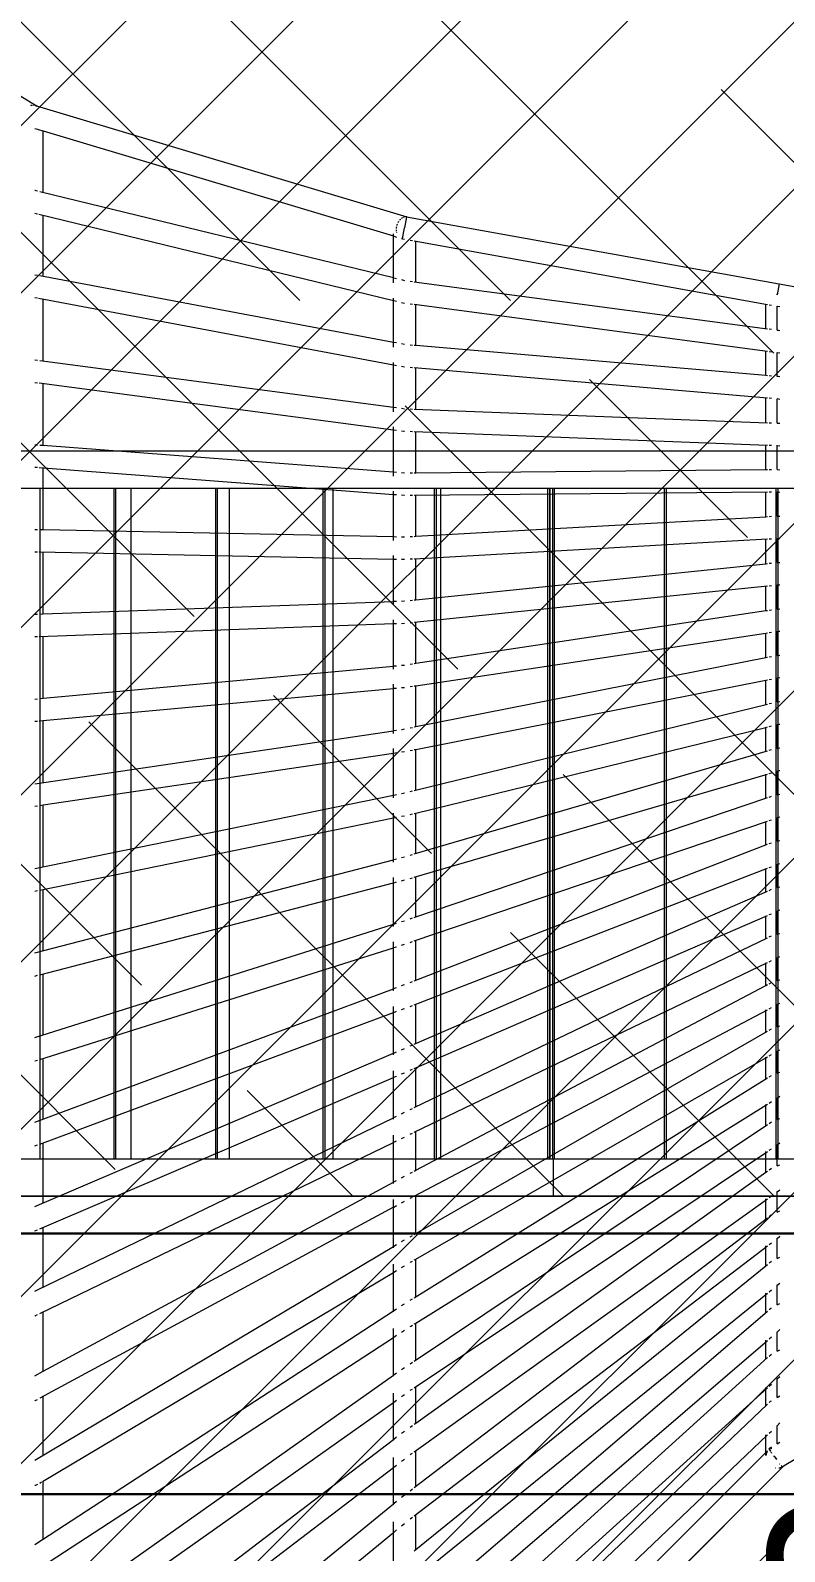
# Model space of a CAD drawing. Header units: millimetres. Extents: x 886808 to 1650903, y -1008069 to 230892.
# Drawn here: x 1020020 to 1021032, y -355437 to -353395 of the extents above; entities that cross this region are included whole.
import ezdxf

# ---------------------------------------------------------------- set-up
doc = ezdxf.new("R2010")
doc.units = ezdxf.units.MM
doc.linetypes.add('ACAD_ISO07W100', pattern=[3, 0, -3])
doc.linetypes.add('CENTER', pattern=[2, 1.25, -0.25, 0.25, -0.25])
doc.layers.get('0').update_dxf_attribs({"lineweight": 0})
for name, color, linetype, lineweight in [('0.NETMANHNHAT-0.05', 251, 'Continuous', 0), ('03- Net Cua- 153', 153, 'Continuous', 9), ('8l NET TO', 8, 'Continuous', 9), ('A-Wall', 113, 'Continuous', 30), ('A_Dim', 8, 'Continuous', 5), ('M-HVAC-CDFF', 50, 'Continuous', 5)]:
    doc.layers.add(name, color=color, linetype=linetype, lineweight=lineweight)
doc.styles.add('TIÊU ĐỀ', font='arial.ttf', dxfattribs={"height": 230})
doc.dimstyles.new('1-100', dxfattribs={"dimtxt": 230, "dimasz": 150, "dimexe": 150, "dimexo": 300, "dimgap": 90, "dimtad": 1, "dimdec": 0, "dimrnd": 5, "dimzin": 0, "dimtxsty": 'TIÊU ĐỀ', "dimblk": 'ARCHTICK', "dimcen": 100, "dimdle": 120, "dimclrd": 256, "dimclre": 256, "dimclrt": 2, "dimadec": 0, "dimazin": 0, "dimtfac": 1, "dimtdec": 0, "dimtix": 1, "dimtmove": 1, "dimatfit": 3, "dimldrblk": 'OPEN30', "dimfxl": 900, "dimtolj": 1, "dimtzin": 0, "dimlwd": 13, "dimlwe": 13, "dimarcsym": 1})

# ---------------------------------------------------------------- blocks, each defined once
blk = doc.blocks.new('Air Terminals 4 - Air Terminals 4-6275953-MẶT ĐỨNG TRỤC A-H')
at = {"layer": 'M-HVAC-CDFF'}
for p, q in [((0, 4200), (1200, 4200)), ((1200, 4200), (26700, 4200)), ((1200, 4150), (0, 4150)), ((26700, 4150), (1200, 4150))]:
    blk.add_line(p, q, dxfattribs=at)
blk = doc.blocks.new('_ArchTick')
at = {"color": 0, "linetype": 'ByBlock', "const_width": 0.15}
blk.add_lwpolyline([(-0.5, -0.5), (0.5, 0.5)], dxfattribs=at)
blk = doc.blocks.new('*D661')
at = {"layer": 'A_Dim', "lineweight": 13, "transparency": 16777216}
for p, q in [((1019721.8, -353211.2), (1019721.8, -353087.5)), ((1025171.8, -353211.2), (1025171.8, -353087.5)), ((1019601.8, -353237.5), (1025291.8, -353237.5))]:
    blk.add_line(p, q, dxfattribs=at)
at = {"layer": 'Defpoints', "color": 0, "transparency": 16777216}
for p in [(1025171.8, -353237.5), (1019721.8, -353511.2), (1025171.8, -353511.2)]:
    blk.add_point(p, dxfattribs=at)
at = {"layer": 'A_Dim', "lineweight": 13, "transparency": 16777216, "xscale": 150, "yscale": 150, "zscale": 150, "rotation": 180}
blk.add_blockref('_ArchTick', (1019721.8, -353237.5), dxfattribs=at)
at = {"layer": 'A_Dim', "lineweight": 13, "transparency": 16777216, "xscale": 150, "yscale": 150, "zscale": 150}
blk.add_blockref('_ArchTick', (1025171.8, -353237.5), dxfattribs=at)
at = {"layer": 'A_Dim', "color": 2, "transparency": 16777216, "insert": (1022446.8, -353030), "char_height": 230, "attachment_point": 5, "style": 'TIÊU ĐỀ'}
blk.add_mtext('\\A1;5450', dxfattribs=at)
blk = doc.blocks.new('_Open30')
at = {"color": 0, "linetype": 'ByBlock', "lineweight": -2}
for p, q in [((-1, 0.268), (0, 0)), ((0, 0), (-1, -0.268)), ((0, 0), (-1, 0))]:
    blk.add_line(p, q, dxfattribs=at)
blk = doc.blocks.new('*D674')
at = {"layer": 'A_Dim', "lineweight": 13, "transparency": 16777216}
for p, q in [((1021541.7, -356730.1), (1021541.7, -355490.1)), ((1021541, -355610.1), (1021391.7, -355610.1)), ((1021657.3, -356610.1), (1021691.7, -356610.1))]:
    blk.add_line(p, q, dxfattribs=at)
at = {"layer": 'Defpoints', "color": 0, "transparency": 16777216}
for p in [(1021541.7, -355610.1), (1021841, -355610.1), (1021357.3, -356610.1)]:
    blk.add_point(p, dxfattribs=at)
at = {"layer": 'A_Dim', "lineweight": 13, "transparency": 16777216, "xscale": 150, "yscale": 150, "zscale": 150}
for p, rotation in [((1021541.7, -355610.1), 90), ((1021541.7, -356610.1), 270)]:
    blk.add_blockref('_ArchTick', p, dxfattribs=dict(at, rotation=rotation))
at = {"layer": 'A_Dim', "color": 2, "transparency": 16777216, "insert": (1021126.8, -355710.1), "char_height": 230, "attachment_point": 5, "rotation": 90, "style": 'TIÊU ĐỀ'}
blk.add_mtext('\\A1;1000', dxfattribs=at)
blk = doc.blocks.new('A$C62D649C3')
at = {"transparency": 33554636}
for p, q in [((4533.4, 6331.2), (4807.3, 6163.1)), ((4798.6, 6163.9), (4798.5, 6163.8)), ((4798.7, 6163.9), (4798.6, 6163.9)), ((4798.8, 6163.9), (4798.7, 6163.9)), ((4799, 6163.9), (4798.8, 6163.9)), ((4799, 6163.8), (4798.9, 6163.8)), ((4799.3, 6164), (4799, 6163.8)), ((4799.2, 6164.2), (4799.1, 6164.1)), ((4800, 6164.3), (4799.2, 6164.2)), ((4799.4, 6164), (4799.3, 6164)), ((4800.5, 6164.2), (4799.9, 6164.1)), ((4799.9, 6164.1), (4799.9, 6164.1)), ((4800.6, 6164.3), (4800.5, 6164.2)), ((4802.2, 6164.4), (4802, 6164.3)), ((4802.4, 6164.3), (4802.2, 6164.4)), ((4802.6, 6164.6), (4802.4, 6164.6)), ((4802.9, 6164.6), (4802.6, 6164.6)), ((4803.5, 6164.3), (4803.4, 6164.3)), ((4804.2, 6164.1), (4805.5, 6163.9)), ((4805.2, 6164.1), (4804.3, 6164.4)), ((4805.2, 6164.1), (4805.3, 6164.1)), ((4805.3, 6164.1), (4805.4, 6164)), ((4805.5, 6164), (4805.4, 6164)), ((4806, 6163.7), (4805.5, 6164)), ((4805.5, 6164), (4806.2, 6163.8)), ((4806.5, 6163.4), (4805.5, 6163.9)), ((4805.8, 6163.6), (4805.5, 6163.9)), ((4806, 6163.5), (4805.7, 6163.8)), ((4806.4, 6163.7), (5303.2, 6014.7)), ((4803.9, 6133.2), (4807.6, 6132.1)), ((4807.6, 6132.1), (4808.3, 6131.9)), ((4808.4, 6131.9), (4808.3, 6131.9)), ((4808.4, 6131.9), (4815.1, 6129.9)), ((4815.1, 6047.7), (4815.1, 6130.2)), ((4815.1, 6129.9), (5285.1, 5988.9)), ((4803.9, 6050.6), (4805.3, 6050.1)), ((4803.9, 6050.4), (4807.6, 6049.5)), ((4810.7, 6048.8), (5285.1, 5933)), ((4803.9, 6019.7), (4807.6, 6018.8)), ((4809.5, 6018.3), (5285.1, 5902.3)), ((4815.1, 5934.4), (4815.1, 6017)), ((5290, 6003.8), (5289.8, 6003.1)), ((5290.5, 6004.9), (5290, 6003.8)), ((5291.6, 6007.3), (5291.3, 6006.7)), ((5292.3, 6008.3), (5291.6, 6007.3)), ((5293.8, 6010.4), (5293.4, 6009.8)), ((5294.6, 6011.1), (5293.8, 6010.4)), ((5296.4, 6012.7), (5295.9, 6012.3)), ((5297.3, 6013.2), (5296.4, 6012.7)), ((5299.2, 6014.2), (5298.7, 6013.9)), ((5300.1, 6014.4), (5299.2, 6014.2)), ((5302.7, 6014.6), (5300.1, 6000)), ((5302.1, 6014.7), (5301.3, 6014.6)), ((5302.6, 6014.6), (5301.6, 6014.5)), ((5302.1, 6014.7), (5301.9, 6014.8)), ((5302.5, 6014.6), (5302.1, 6014.7)), ((5302.7, 6014.7), (5302.6, 6014.6)), ((5302.7, 6014.6), (5302.6, 6014.6)), ((5302.7, 6014.8), (5302.7, 6014.7)), ((5302.7, 6014.8), (5802.7, 5924.8)), ((5302.7, 6014.7), (5302.7, 6014.6)), ((5303, 6014.5), (5302.7, 6014.6)), ((5285.1, 5925.9), (5285.1, 5991.7)), ((5285.6, 5988.7), (5289.5, 5987.5)), ((5289, 5997.4), (5289, 5996.2)), ((5289, 5996.2), (5289.1, 5995.5)), ((5289.4, 6001.2), (5289.1, 6000)), ((5289.1, 6000), (5289.1, 5999.3)), ((5289.1, 6000), (5290, 6000)), ((5289.4, 5993.8), (5289.5, 5993.2)), ((5296.2, 5985.5), (5296.5, 5985.5)), ((5296.7, 5985.4), (5296.2, 5985.5)), ((5297.4, 5985.2), (5296.7, 5985.4)), ((5297.4, 5985.2), (5300.1, 6000)), ((5297.4, 5985.2), (5300.1, 5984.8)), ((5307.6, 5983.4), (5310.7, 5982.8)), ((5313.1, 5982.4), (5787.1, 5897.1)), ((5315.1, 5927.1), (5315.1, 5982.1)), ((4807.6, 5935.9), (4803.9, 5936.5)), ((5285.1, 5846.1), (4810.7, 5935.3)), ((5285.6, 5932.9), (5289.5, 5931.9)), ((5296.2, 5930.3), (5300.1, 5929.3)), ((5307.6, 5928.1), (5310.7, 5927.7)), ((5313.1, 5927.4), (5787.1, 5864.4)), ((5802.7, 5924.8), (5800.1, 5910)), ((5802.7, 5924.8), (6302.6, 5834.8)), ((4807.6, 5905.3), (4803.9, 5906)), ((5285.1, 5815.6), (4808.8, 5905.1)), ((4815.1, 5821.1), (4815.1, 5903.9)), ((5285.1, 5839.5), (5285.1, 5905.4)), ((5285.6, 5902.2), (5289.5, 5901.2)), ((5799.5, 5911), (5800.1, 5911)), ((5800.1, 5911), (5800.9, 5911)), ((5296.2, 5899.6), (5297.9, 5899.2)), ((5297.9, 5899.2), (5300.1, 5898.9)), ((5307.6, 5897.9), (5310.7, 5897.5)), ((5313.1, 5897.2), (5787.1, 5834.2)), ((5315.1, 5896.9), (5315.1, 5897)), ((5315.1, 5841.7), (5315.1, 5896.9)), ((5785.1, 5864.7), (5785.1, 5897.6)), ((5789.5, 5896.7), (5792.6, 5896.1)), ((5800.1, 5862.7), (5800.1, 5894.9)), ((5800.1, 5894.8), (5803.9, 5894.1)), ((5789.5, 5864.1), (5792.6, 5863.7)), ((5800.1, 5862.7), (5802.1, 5862.4)), ((5802.1, 5862.4), (5803.9, 5862.2)), ((5289.5, 5845.3), (5285.6, 5846)), ((5300.1, 5843.3), (5296.2, 5844)), ((5310.7, 5842.1), (5307.6, 5842.4)), ((5315.1, 5841.7), (5313.1, 5841.9)), ((5785.1, 5801.5), (5315.1, 5841.7)), ((4803.9, 5822.6), (4807.6, 5822.1)), ((4810.7, 5821.7), (5285.1, 5759.1)), ((5785.1, 5801.5), (5785.1, 5834.6)), ((5789.5, 5833.9), (5792.6, 5833.5)), ((5800.1, 5800.2), (5800.1, 5832.6)), ((5800.1, 5832.5), (5803.9, 5831.9)), ((5285.1, 5753), (5285.1, 5819.1)), ((5289.5, 5814.7), (5285.6, 5815.5)), ((5298, 5813.1), (5296.2, 5813.5)), ((5300.1, 5813), (5298, 5813.1)), ((5310.7, 5812), (5307.6, 5812.3)), ((5787.1, 5771.3), (5313.1, 5811.8)), ((5315.1, 5756.4), (5315.1, 5811.7)), ((5787.1, 5801.4), (5785.1, 5801.5)), ((5792.6, 5800.9), (5789.5, 5801.2)), ((5801.6, 5800.1), (5800.1, 5800.2)), ((5803.9, 5799.8), (5801.6, 5800.1)), ((4803.9, 5792.4), (4807.6, 5791.9)), ((4809.7, 5791.6), (5285.1, 5728.9)), ((4815.1, 5707.9), (4815.1, 5790.9)), ((5285.6, 5759), (5289.5, 5758.5)), ((5785.1, 5738.4), (5785.1, 5771.5)), ((5792.6, 5770.8), (5789.5, 5771.1)), ((5800.1, 5737.8), (5800.1, 5770.2)), ((5803.9, 5769.6), (5800.1, 5770.1)), ((5296.2, 5757.6), (5300.1, 5757.1)), ((5307.6, 5756.7), (5310.7, 5756.6)), ((5313.1, 5756.5), (5787.1, 5738.3)), ((5789.5, 5738.2), (5792.6, 5738.1)), ((5285.1, 5666.6), (5285.1, 5732.7)), ((5285.6, 5728.8), (5289.5, 5728.3)), ((5296.2, 5727.4), (5299, 5727)), ((5299, 5727), (5300.1, 5727)), ((5307.6, 5726.7), (5310.7, 5726.6)), ((5313.1, 5726.5), (5787.1, 5708.3)), ((5315.1, 5671.1), (5315.1, 5726.4)), ((5800.1, 5737.8), (5801, 5737.8)), ((5801, 5737.8), (5803.9, 5737.5)), ((4803.9, 5708.7), (4807.6, 5708.5)), ((4810.7, 5708.2), (4815.1, 5707.9)), ((4815.1, 5707.9), (5285.1, 5672.2)), ((5785.1, 5675.3), (5785.1, 5708.5)), ((5789.5, 5708.2), (5792.6, 5708.1)), ((5800.1, 5675.4), (5800.1, 5707.9)), ((5800.1, 5707.7), (5803.9, 5707.4)), ((4803.9, 5678.7), (4807.6, 5678.4)), ((4809.7, 5678.2), (5285.1, 5642.1)), ((4815.1, 5594.7), (4815.1, 5677.8)), ((5285.6, 5672.1), (5289.5, 5671.8)), ((5296.2, 5671.3), (5300.1, 5671)), ((5307.6, 5671.1), (5310.7, 5671.1)), ((5313.1, 5671.1), (5315.1, 5671.1)), ((5315.1, 5671.1), (5785.1, 5675.3)), ((5785.1, 5675.3), (5787.1, 5675.3)), ((5789.5, 5675.3), (5792.6, 5675.3)), ((5800.1, 5675.4), (5800.4, 5675.4)), ((5800.4, 5675.4), (5803.9, 5675.2)), ((5285.1, 5580.2), (5285.1, 5646.3)), ((5285.6, 5642.1), (5289.5, 5641.8)), ((5296.2, 5641.3), (5299.5, 5641)), ((5299.5, 5641), (5300.1, 5641)), ((5307.6, 5641.1), (5310.7, 5641.1)), ((5313.1, 5641.1), (5787.1, 5645.3)), ((5315.1, 5585.8), (5315.1, 5641.1)), ((5785.1, 5612.1), (5785.1, 5645.4)), ((5789.5, 5645.3), (5792.6, 5645.3)), ((5800.1, 5613), (5800.1, 5645.5)), ((5800.1, 5645.4), (5803.9, 5645.2)), ((5315.1, 5585.8), (5785.1, 5612.1)), ((5785.1, 5612.1), (5787.1, 5612.3)), ((5789.5, 5612.4), (5792.6, 5612.6)), ((5800.1, 5613), (5803.9, 5612.9)), ((4803.9, 5594.9), (4807.6, 5594.8)), ((4810.7, 5594.8), (4815.1, 5594.7)), ((4815.1, 5594.7), (5285.1, 5585.3)), ((5285.6, 5585.3), (5289.5, 5585.2)), ((5296.2, 5585.1), (5300.1, 5585)), ((5307.6, 5585.4), (5310.7, 5585.6)), ((5313.1, 5585.7), (5315.1, 5585.8)), ((5313.1, 5555.7), (5787.1, 5582.3)), ((5785.1, 5549), (5785.1, 5582.3)), ((5789.5, 5582.4), (5792.6, 5582.6)), ((5800.1, 5583), (5800.3, 5583)), ((5800.1, 5550.5), (5800.1, 5583)), ((5800.3, 5583), (5803.9, 5582.9)), ((4803.9, 5564.9), (4807.6, 5564.9)), ((4809.8, 5564.8), (5285.1, 5555.3)), ((4815.1, 5481.5), (4815.1, 5564.7)), ((5285.1, 5493.8), (5285.1, 5559.9)), ((5285.6, 5555.3), (5289.5, 5555.2)), ((5296.2, 5555.1), (5300, 5555)), ((5300, 5555), (5300.1, 5555)), ((5307.6, 5555.4), (5310.7, 5555.6)), ((5315.1, 5500.5), (5315.1, 5555.8)), ((5315.1, 5500.5), (5785.1, 5549)), ((5785.1, 5549), (5787.1, 5549.3)), ((5789.5, 5549.5), (5792.6, 5549.8)), ((5800.1, 5550.5), (5803.9, 5550.6)), ((5313.1, 5470.3), (5787.1, 5519.2)), ((5785.1, 5486), (5785.1, 5519.1)), ((5789.5, 5519.5), (5792.6, 5519.8)), ((5800.1, 5520.6), (5800.8, 5520.7)), ((5800.1, 5488.1), (5800.1, 5520.6)), ((5800.8, 5520.7), (5803.9, 5520.7)), ((4815.1, 5481.5), (5285.1, 5498.4)), ((5285.6, 5498.5), (5289.5, 5498.6)), ((5296.2, 5498.8), (5299.6, 5499)), ((5299.6, 5499), (5300.1, 5499)), ((5307.6, 5499.8), (5310.7, 5500.1)), ((5313.1, 5500.4), (5315.1, 5500.5)), ((4803.9, 5481.1), (4807.6, 5481.2)), ((4810.7, 5481.4), (4815.1, 5481.5)), ((5285.1, 5407.5), (5285.1, 5473.5)), ((5315.1, 5415.3), (5785.1, 5486)), ((5785.1, 5486), (5787.1, 5486.3)), ((5789.5, 5486.6), (5792.6, 5487.1)), ((5800.1, 5488.1), (5803.9, 5488.2)), ((4809.8, 5451.4), (5285.1, 5468.5)), ((5285.6, 5468.5), (5289.5, 5468.6)), ((5296.2, 5468.9), (5300.1, 5469)), ((5307.6, 5469.8), (5310.7, 5470.1)), ((5315.1, 5415.3), (5315.1, 5470.5)), ((5315.1, 5385.2), (5785.1, 5455.9)), ((5785.1, 5455.9), (5787.1, 5456.2)), ((5785.1, 5423.1), (5785.1, 5455.9)), ((5789.5, 5456.6), (5792.6, 5457)), ((5800.1, 5458.2), (5801.4, 5458.4)), ((5800.1, 5425.8), (5800.1, 5458.2)), ((5801.4, 5458.4), (5803.9, 5458.5)), ((4803.9, 5451.2), (4807.6, 5451.3)), ((4815.1, 5368.4), (4815.1, 5451.6)), ((4815.1, 5368.4), (5285.1, 5411.6)), ((5285.6, 5411.7), (5289.5, 5412)), ((5296.2, 5412.6), (5299.1, 5412.9)), ((5299.1, 5412.9), (5300.1, 5413)), ((5307.6, 5414.2), (5310.7, 5414.6)), ((5313.1, 5329.8), (5787.1, 5423.4)), ((5313.1, 5415), (5315.1, 5415.3)), ((5789.5, 5423.9), (5792.6, 5424.5)), ((5800.1, 5425.8), (5803.9, 5426)), ((5315.1, 5299.8), (5785.1, 5392.6)), ((5785.1, 5392.6), (5787.1, 5393)), ((5785.1, 5360.1), (5785.1, 5392.7)), ((5789.5, 5393.5), (5792.6, 5394.1)), ((5800.1, 5395.6), (5802.1, 5396)), ((5800.1, 5363.4), (5800.1, 5395.7)), ((5802.1, 5396), (5803.9, 5396.1)), ((4809.8, 5337.9), (5285.1, 5381.6)), ((5285.1, 5381.6), (5285.1, 5387.1)), ((5285.1, 5321.1), (5285.1, 5381.6)), ((5285.6, 5381.7), (5289.5, 5382)), ((5296.2, 5382.7), (5300.1, 5383)), ((5307.6, 5384.1), (5310.7, 5384.6)), ((5313.1, 5384.9), (5315.1, 5385.2)), ((5315.1, 5330.2), (5315.1, 5385.2)), ((4803.9, 5367.3), (4807.6, 5367.7)), ((4810.7, 5368), (4815.1, 5368.4)), ((5313.1, 5244.6), (5787.1, 5360.6)), ((5789.5, 5361.2), (5792.6, 5362)), ((5800.1, 5363.4), (5803.9, 5363.8)), ((4803.9, 5337.4), (4807.6, 5337.7)), ((4815.1, 5255.3), (4815.1, 5338.4)), ((5785.1, 5329.3), (5787.1, 5329.8)), ((5789.5, 5330.4), (5792.6, 5331.2)), ((5800.1, 5333), (5802.7, 5333.6)), ((5800.1, 5301.1), (5800.1, 5333.1)), ((5802.7, 5333.6), (5803.9, 5333.8)), ((4803.9, 5253.6), (5285.1, 5324.8)), ((5285.6, 5324.9), (5289.5, 5325.5)), ((5296.2, 5326.5), (5296.8, 5326.6)), ((5296.8, 5326.6), (5300.1, 5327.2)), ((5307.6, 5328.7), (5310.7, 5329.3)), ((5315.1, 5214.3), (5785.1, 5329.3)), ((5785.1, 5297.2), (5785.1, 5329.6)), ((4815.1, 5225.2), (5285.1, 5294.7)), ((5285.1, 5234.8), (5285.1, 5300.7)), ((5285.6, 5294.8), (5289.5, 5295.4)), ((5296.2, 5296.4), (5300.1, 5296.9)), ((5307.6, 5298.3), (5310.7, 5298.9)), ((5313.1, 5299.4), (5315.1, 5299.8)), ((5313.1, 5159.4), (5787.1, 5297.8)), ((5315.1, 5245.1), (5315.1, 5299.8)), ((5789.5, 5298.5), (5792.6, 5299.4)), ((5800.1, 5301.1), (5803.9, 5301.6)), ((5800.1, 5270.4), (5803.2, 5271.3)), ((5800.1, 5238.8), (5800.1, 5270.6)), ((5803.2, 5271.3), (5803.9, 5271.4)), ((5313.1, 5128.2), (5787.1, 5266.6)), ((5785.1, 5234.3), (5785.1, 5266.3)), ((5789.5, 5267.3), (5792.6, 5268.2)), ((4803.9, 5140), (5285.1, 5238.2)), ((5285.6, 5238.3), (5289.5, 5239.1)), ((5296.2, 5240.5), (5296.3, 5240.5)), ((5296.3, 5240.5), (5300.1, 5241.4)), ((5307.6, 5243.2), (5310.7, 5244)), ((5315.1, 5074.9), (5785.1, 5234.3)), ((5785.1, 5234.3), (5787.1, 5235)), ((5789.5, 5235.8), (5792.6, 5236.9)), ((5800.1, 5238.8), (5803.9, 5239.4)), ((4803.9, 5223.5), (4807.6, 5224.1)), ((4810.7, 5224.5), (4815.1, 5225.2)), ((4810.7, 5110.9), (5285.1, 5207.7)), ((4815.1, 5142.3), (4815.1, 5225.2)), ((5285.1, 5207.7), (5285.1, 5214.2)), ((5285.1, 5148.4), (5285.1, 5207.7)), ((5285.6, 5207.8), (5289.5, 5208.6)), ((5296.2, 5210), (5300.1, 5210.7)), ((5307.6, 5212.4), (5310.7, 5213.2)), ((5313.1, 5213.8), (5315.1, 5214.3)), ((5315.1, 5160), (5315.1, 5214.3)), ((5800.1, 5207.8), (5803.7, 5209)), ((5800.1, 5176.5), (5800.1, 5208)), ((5803.7, 5209), (5803.9, 5209)), ((5313.1, 5042.6), (5787.1, 5203.4)), ((5785.1, 5171.4), (5785.1, 5203.1)), ((5789.5, 5204.2), (5792.6, 5205.2)), ((5313.1, 4989.1), (5787.1, 5172.3)), ((5789.5, 5173.2), (5792.6, 5174.4)), ((5800.1, 5176.5), (5803.9, 5177.2)), ((4803.9, 5026.5), (5285.1, 5151.6)), ((5285.6, 5151.7), (5289.5, 5152.7)), ((5296.2, 5154.5), (5300.1, 5155.6)), ((5307.6, 5157.8), (5310.7, 5158.7)), ((5800.1, 5145.1), (5803.9, 5146.6)), ((5285.1, 5120.6), (5285.1, 5127.8)), ((5307.6, 5126.6), (5310.7, 5127.5)), ((5313.1, 4956.9), (5787.1, 5140.1)), ((5315.1, 5074.9), (5315.1, 5128.8)), ((5785.1, 5108.5), (5785.1, 5139.8)), ((5789.5, 5141), (5792.6, 5142.2)), ((5800.1, 5114.2), (5800.1, 5145.3)), ((4803.9, 5109.5), (4807.6, 5110.3)), ((4810.7, 4997.3), (5285.1, 5120.6)), ((4815.1, 5029.4), (4815.1, 5111.8)), ((5285.1, 5062.1), (5285.1, 5120.6)), ((5285.6, 5120.7), (5289.5, 5121.8)), ((5296.2, 5123.5), (5300.1, 5124.5)), ((5313.1, 4903.9), (5787.1, 5109.5)), ((5789.5, 5110.5), (5792.6, 5111.9)), ((5800.1, 5114.2), (5803.9, 5115)), ((4803.9, 4913), (5285.1, 5065)), ((5285.6, 5065.2), (5289.5, 5066.4)), ((5296.2, 5068.5), (5300.1, 5069.8)), ((5307.6, 5072.4), (5310.7, 5073.4)), ((5313.1, 4871.3), (5787.1, 5076.9)), ((5313.1, 5074.2), (5315.1, 5074.9)), ((5785.1, 5045.7), (5785.1, 5076.5)), ((5789.5, 5077.9), (5792.6, 5079.2)), ((5800.1, 5082.5), (5803.9, 5084.2)), ((5800.1, 5051.9), (5800.1, 5082.6)), ((5313.1, 4818.8), (5787.1, 5046.7)), ((5789.5, 5047.9), (5792.6, 5049.4)), ((5800.1, 5051.8), (5803.9, 5052.8)), ((4810.7, 4883.6), (5285.1, 5033.5)), ((5285.1, 5033.5), (5285.1, 5041.3)), ((5285.1, 4975.8), (5285.1, 5033.5)), ((5285.6, 5033.7), (5289.5, 5034.9)), ((5296.2, 5037), (5300.1, 5038.3)), ((5307.6, 5040.7), (5310.7, 5041.8)), ((5315.1, 4989.9), (5315.1, 5043.2)), ((5313.1, 4785.7), (5787.1, 5013.6)), ((5785.1, 4982.9), (5785.1, 5013.2)), ((5789.5, 5014.7), (5792.6, 5016.2)), ((5800.1, 5019.8), (5803.9, 5021.7)), ((5800.1, 4989.5), (5800.1, 5019.9)), ((4803.9, 4995.5), (4807.6, 4996.5)), ((4815.1, 4916.5), (4815.1, 4998.4)), ((5296.2, 4982.6), (5300.1, 4984.1)), ((5307.6, 4987), (5310.7, 4988.2)), ((5315.1, 4734.7), (5785.1, 4982.9)), ((5785.1, 4982.9), (5787.1, 4984)), ((5789.5, 4985.2), (5792.6, 4986.9)), ((5800.1, 4989.5), (5803.9, 4990.6)), ((4803.9, 4799.4), (5285.1, 4978.4)), ((5285.6, 4978.6), (5289.5, 4980.1)), ((4810.7, 4769.9), (5285.1, 4946.4)), ((5285.1, 4946.4), (5285.1, 4954.8)), ((5285.1, 4889.5), (5285.1, 4946.4)), ((5285.6, 4946.6), (5289.5, 4948.1)), ((5296.2, 4950.6), (5300.1, 4952)), ((5307.6, 4954.8), (5310.7, 4956)), ((5313.1, 4700), (5787.1, 4950.3)), ((5315.1, 4904.8), (5315.1, 4957.7)), ((5785.1, 4920.2), (5785.1, 4949.9)), ((5789.5, 4951.6), (5792.6, 4953.2)), ((5800.1, 4957.2), (5803.9, 4959.2)), ((5800.1, 4927.2), (5800.1, 4957.2)), ((5313.1, 4648.7), (5787.1, 4921.3)), ((5789.5, 4922.7), (5792.6, 4924.5)), ((5800.1, 4927.2), (5803.9, 4928.5)), ((5307.6, 4901.6), (5310.7, 4902.9)), ((4803.9, 4685.9), (5285.1, 4891.9)), ((4803.9, 4881.5), (4807.6, 4882.6)), ((4815.1, 4803.6), (4815.1, 4885)), ((5285.6, 4892.1), (5289.5, 4893.7)), ((5296.2, 4896.6), (5300.1, 4898.3)), ((5315.1, 4615.4), (5785.1, 4885.8)), ((5785.1, 4885.8), (5787.1, 4886.9)), ((5785.1, 4857.5), (5785.1, 4886.6)), ((5789.5, 4888.3), (5792.6, 4890.1)), ((5800.1, 4894.4), (5803.9, 4896.6)), ((5800.1, 4865), (5800.1, 4894.5)), ((5285.1, 4803.2), (5285.1, 4868.3)), ((5285.6, 4859.5), (5289.5, 4861.2)), ((5296.2, 4864.1), (5300.1, 4865.7)), ((5307.6, 4868.9), (5310.7, 4870.3)), ((5315.1, 4819.8), (5315.1, 4872.2)), ((5789.5, 4860.2), (5792.6, 4862.1)), ((5800.1, 4865), (5803.9, 4866.4)), ((4810.7, 4656.3), (5285.1, 4859.3)), ((5313.1, 4563.7), (5787.1, 4858.7)), ((5315.1, 4529.7), (5785.1, 4822.2)), ((5785.1, 4822.2), (5787.1, 4823.5)), ((5785.1, 4794.8), (5785.1, 4823.2)), ((5789.5, 4825), (5792.6, 4826.9)), ((5800.1, 4831.6), (5803.9, 4834)), ((5800.1, 4802.8), (5800.1, 4831.8)), ((4807.6, 4574.2), (5285.1, 4805.3)), ((5285.6, 4805.6), (5289.5, 4807.5)), ((5296.2, 4810.7), (5300.1, 4812.6)), ((5307.6, 4816.2), (5310.7, 4817.7)), ((5789.5, 4797.7), (5792.6, 4799.8)), ((5800.1, 4802.8), (5803.9, 4804.3)), ((5285.1, 4717), (5285.1, 4781.8)), ((5296.2, 4777.5), (5300.1, 4779.4)), ((5307.6, 4783), (5310.7, 4784.5)), ((5313.1, 4478.7), (5787.1, 4796.1)), ((5315.1, 4734.7), (5315.1, 4786.6)), ((4803.9, 4767.4), (4807.6, 4768.8)), ((4810.7, 4542.5), (5285.1, 4772.2)), ((4815.1, 4690.4), (4815.1, 4771.6)), ((5285.6, 4772.4), (5289.5, 4774.3)), ((5313.1, 4442.7), (5787.1, 4760.1)), ((5785.1, 4732.1), (5785.1, 4759.9)), ((5789.5, 4761.7), (5792.6, 4763.7)), ((5800.1, 4768.8), (5803.9, 4771.4)), ((5800.1, 4740.6), (5800.1, 4769.1)), ((5789.5, 4735.2), (5792.6, 4737.5)), ((5800.1, 4740.6), (5803.9, 4742.2)), ((4815.1, 4465), (5285.1, 4718.8)), ((5285.6, 4719.1), (5289.5, 4721.2)), ((5296.2, 4724.8), (5300.1, 4726.8)), ((5307.6, 4730.8), (5310.7, 4732.4)), ((5313.1, 4733.7), (5315.1, 4734.7)), ((5315.1, 4395.2), (5785.1, 4732.1)), ((5785.1, 4732.1), (5787.1, 4733.5)), ((5307.6, 4697.1), (5310.7, 4698.8)), ((5313.1, 4356.9), (5787.1, 4696.6)), ((5315.1, 4649.8), (5315.1, 4701.1)), ((5789.5, 4698.3), (5792.6, 4700.6)), ((5800.1, 4706), (5803.9, 4708.7)), ((5800.1, 4678.4), (5800.1, 4706.3)), ((5285.1, 4685), (4810.7, 4428.8)), ((5285.1, 4630.7), (5285.1, 4695.3)), ((5285.6, 4685.3), (5289.5, 4687.4)), ((5296.2, 4691), (5300.1, 4693.1)), ((5785.1, 4669.3), (5785.1, 4696.5)), ((5800.1, 4678.4), (5803.9, 4680.1)), ((4815.1, 4577.8), (4815.1, 4658.1)), ((5313.1, 4308.8), (5787.1, 4671)), ((5789.5, 4672.8), (5792.3, 4675)), ((5792.3, 4675), (5792.6, 4675.1)), ((4803.9, 4653.4), (4807.6, 4654.9)), ((5296.2, 4639), (5300.1, 4641.2)), ((5307.6, 4645.5), (5310.7, 4647.3)), ((5789.5, 4635), (5792.6, 4637.4)), ((5800.1, 4643.1), (5803.9, 4646.1)), ((5800.1, 4616.2), (5800.1, 4643.6)), ((5809.6, 4338.3), (6304.7, 4635.4)), ((4803.9, 4345.7), (5285.1, 4632.4)), ((5285.6, 4632.7), (5289.5, 4635.1)), ((5313.1, 4271), (5787.1, 4633.2)), ((5313.1, 4614.3), (5315.1, 4615.4)), ((5315.1, 4565), (5315.1, 4615.4)), ((5785.1, 4606.6), (5785.1, 4633.2)), ((5800.1, 4616.2), (5803.9, 4618.1)), ((4814.1, 4317), (5285.1, 4597.7)), ((5285.1, 4544.5), (5285.1, 4608.8)), ((5285.6, 4598), (5289.5, 4600.3)), ((5296.2, 4604.3), (5300.1, 4606.6)), ((5307.6, 4611.1), (5308.2, 4611.5)), ((5308.2, 4611.5), (5310.7, 4612.9)), ((5313.1, 4223.8), (5787.1, 4608.4)), ((5789.5, 4610.3), (5792, 4612.4)), ((5792, 4612.4), (5792.6, 4612.6)), ((4803.9, 4572.5), (4807.6, 4574.2)), ((5789.5, 4571.7), (5792.6, 4574.2)), ((5800.1, 4580.3), (5803.9, 4583.4)), ((5800.1, 4554), (5800.1, 4580.8)), ((5296.2, 4553.2), (5300.1, 4555.6)), ((5307.6, 4560.3), (5310.7, 4562.2)), ((5313.1, 4185.2), (5787.1, 4569.8)), ((5785.1, 4543.9), (5785.1, 4569.8)), ((5800.1, 4554), (5803.9, 4556)), ((4803.9, 4232.4), (5285.1, 4546.1)), ((4804.2, 4539.4), (4803.9, 4539.4)), ((4804.2, 4539.4), (4807.6, 4541)), ((4815.1, 4465), (4815.1, 4544.7)), ((5285.6, 4546.4), (5289.5, 4548.9)), ((5313.1, 4138.9), (5787.1, 4545.8)), ((5789.5, 4547.8), (5791.7, 4549.8)), ((5791.7, 4549.8), (5792.6, 4550.2)), ((5285.1, 4458.2), (5285.1, 4522.3)), ((5285.6, 4510.7), (5289.5, 4513.2)), ((5296.2, 4517.6), (5300.1, 4520.1)), ((5307.6, 4525), (5308.5, 4525.6)), ((5308.5, 4525.6), (5310.7, 4527)), ((5313.1, 4528.5), (5315.1, 4529.7)), ((5315.1, 4480.1), (5315.1, 4529.7)), ((5800.1, 4517.5), (5803.9, 4520.8)), ((5800.1, 4491.8), (5800.1, 4518)), ((4814.1, 4203.3), (5285.1, 4510.4)), ((5313.1, 4099.4), (5787.1, 4506.3)), ((5785.1, 4481.3), (5785.1, 4506.5)), ((5789.5, 4508.3), (5792.6, 4511)), ((5800.1, 4491.8), (5803.9, 4493.9)), ((5307.6, 4475.1), (5310.7, 4477.1)), ((5313.1, 4054), (5787.1, 4483.2)), ((5789.5, 4485.4), (5791.5, 4487.2)), ((5791.5, 4487.2), (5792.6, 4487.8)), ((4803.9, 4459), (4815.1, 4465)), ((4803.9, 4119.1), (5285.1, 4459.7)), ((5285.6, 4460.1), (5289.5, 4462.9)), ((5296.2, 4467.4), (5300.1, 4470)), ((5800.1, 4454.6), (5803.9, 4458.1)), ((5800.1, 4429.6), (5800.1, 4455.2)), ((4815.1, 4352.3), (4815.1, 4431.2)), ((5285.1, 4372), (5285.1, 4435.7)), ((5296.2, 4430.9), (5300.1, 4433.6)), ((5307.6, 4438.9), (5308.8, 4439.8)), ((5308.8, 4439.8), (5310.7, 4441.1)), ((5313.1, 4013.6), (5787.1, 4442.8)), ((5315.1, 4395.2), (5315.1, 4444)), ((5785.1, 4418.6), (5785.1, 4443.1)), ((5789.5, 4445), (5792.6, 4447.8)), ((5800.1, 4429.6), (5803.9, 4431.8)), ((4804.4, 4425.5), (4803.9, 4425.4)), ((4804.4, 4425.5), (4807.6, 4427.1)), ((4814.1, 4089.6), (5285.1, 4423)), ((5285.6, 4423.4), (5289.5, 4426.1)), ((5313.1, 3969), (5787.1, 4420.7)), ((5789.5, 4422.9), (5791.2, 4424.6)), ((5791.2, 4424.6), (5792.6, 4425.4)), ((5307.6, 4389.8), (5310.7, 4392.1)), ((5313.1, 4393.8), (5315.1, 4395.2)), ((5800.1, 4391.8), (5803.9, 4395.5)), ((5800.1, 4367.4), (5800.1, 4392.3)), ((4803.9, 4005.8), (5285.1, 4373.4)), ((5285.6, 4373.8), (5289.5, 4376.8)), ((5296.2, 4381.7), (5300.1, 4384.4)), ((5313.1, 3927.7), (5787.1, 4379.4)), ((5785.1, 4356.1), (5785.1, 4379.7)), ((5789.5, 4381.7), (5792.6, 4384.6)), ((5307.6, 4352.9), (5309.1, 4354)), ((5309.1, 4354), (5310.7, 4355.2)), ((5313.1, 3884.2), (5787.1, 4358.2)), ((5313.1, 3884), (5787.1, 4358.1)), ((5315.1, 4310.3), (5315.1, 4358.3)), ((5785.1, 4356.1), (5787.1, 4358.1)), ((5785.1, 4351.9), (5785.1, 4354.7)), ((5785.6, 4353.9), (5785.4, 4352.2)), ((5786.5, 4356.1), (5785.6, 4353.9)), ((5790.7, 4361.6), (5789.5, 4360.6)), ((5789.8, 4360.7), (5789.5, 4360.4)), ((5789.6, 4360.5), (5789.5, 4360.6)), ((5789.5, 4360.5), (5789.6, 4360.5)), ((5789.5, 4360), (5789.7, 4359.3)), ((5789.6, 4360.5), (5791.7, 4358.4)), ((5789.7, 4359.3), (5790.7, 4357.6)), ((5789.8, 4360.7), (5790, 4361)), ((5790.9, 4360.3), (5789.8, 4360.7)), ((5790, 4361), (5791, 4362)), ((5790.7, 4357.6), (5790.9, 4357.4)), ((5791, 4360.3), (5790.9, 4360.3)), ((5791, 4362), (5792.6, 4362.9)), ((5791.6, 4356.4), (5792.4, 4355.4)), ((5792.3, 4362.8), (5791.8, 4362.4)), ((5792.3, 4362.7), (5792.1, 4362.5)), ((5792.1, 4362.5), (5792.1, 4361.2)), ((5792.1, 4361.2), (5792.2, 4361)), ((5792.3, 4362.9), (5792.6, 4363)), ((5792.4, 4362.8), (5792.3, 4362.9)), ((5792.4, 4355.4), (5792.5, 4355.2)), ((5792.5, 4360.1), (5792.6, 4359.7)), ((5792.6, 4363), (5792.6, 4362.9)), ((5795.2, 4350.9), (5796.2, 4350.9)), ((5796.2, 4350.9), (5797, 4350.9)), ((5796.3, 4350.9), (5797.1, 4350)), ((5796.6, 4350.9), (5797.1, 4350)), ((5797.1, 4350), (5797.3, 4349.8)), ((5797.3, 4349.6), (5799.2, 4346.7)), ((5800.1, 4367.5), (5803.9, 4369.8)), ((5800.1, 4367.4), (5803.9, 4369.8)), ((4814.1, 3975.8), (5285.1, 4335.7)), ((5285.1, 4285.8), (5285.1, 4349.1)), ((5285.6, 4336.1), (5289.5, 4339)), ((5296.2, 4344.2), (5300.1, 4347.1)), ((5311.2, 3840), (5809.5, 4338.2)), ((5311.4, 3840.2), (5809, 4337.8)), ((5798.1, 4335.3), (5798.5, 4335.2)), ((5799, 4348.2), (5799.9, 4347.2)), ((5802.4, 4335.3), (5803.9, 4335.5)), ((5803.5, 4340.6), (5803.7, 4340.4)), ((5803.9, 4335.5), (5807.6, 4337)), ((5805.5, 4338.4), (5806.5, 4337.5)), ((5806.5, 4337.5), (5807.5, 4337.1)), ((5807.5, 4337.1), (5808.1, 4337.4)), ((5807.6, 4337), (5807.8, 4337.1)), ((5807.7, 4337.2), (5807.8, 4337.1)), ((5807.8, 4337.1), (5809, 4337.9)), ((5807.8, 4337.1), (5808.1, 4337.4)), ((5808.1, 4337.4), (5809.2, 4338)), ((5809, 4337.9), (5809.2, 4338)), ((5809.2, 4338.1), (5809.5, 4338.2)), ((5809.2, 4338), (5809.2, 4338.1)), ((5809.5, 4338.2), (5809.6, 4338.3)), ((4804.7, 4311.5), (4803.9, 4311.4)), ((4807.4, 4313), (4804.7, 4311.5)), ((4807.4, 4313), (4807.6, 4313.1)), ((4810.7, 4314.9), (4813.1, 4316.4)), ((4815.1, 4239.6), (4815.1, 4317.6)), ((5285.6, 4287.5), (5289.5, 4290.7)), ((5296.2, 4295.9), (5300.1, 4298.9)), ((5307.6, 4304.6), (5310.7, 4307)), ((4803.9, 3892.6), (5285.1, 4287.1)), ((5307.6, 4266.8), (5309.3, 4268.2)), ((5309.3, 4268.2), (5310.7, 4269.2)), ((5315.1, 4225.5), (5315.1, 4272.6)), ((4814.1, 3862.1), (5285.1, 4248.3)), ((5285.1, 4199.6), (5285.1, 4262.6)), ((5285.6, 4248.7), (5289.5, 4251.9)), ((5296.2, 4257.4), (5300.1, 4260.6))]:
    blk.add_line(p, q, dxfattribs=at)

msp = doc.modelspace()

# ---------------------------------------------------------------- hatches: boundary and pattern name
at = {"layer": 'A_Dim', "transparency": 33554457}
h = msp.add_hatch(dxfattribs=at)
h.set_pattern_fill('ANSI31', color=256, scale=50)
h.paths.add_polyline_path([(1057771.5, -351410.1), (1012052.5, -351410.1), (1012052.5, -360423), (1057771.5, -360423)])
at = {"layer": 'A_Dim', "transparency": 33554534}
h = msp.add_hatch(dxfattribs=at)
h.set_pattern_fill('GOST_WOOD', color=256, scale=100, angle=45)
h.set_pattern_definition([(135, (-719101.95, -236661.1), (424.26407, 424.26407), [1000, -200]), (135, (-718819.1, -236661.1), (424.26407, 424.26407), [600, -150, 300, -150]), (135, (-718465.55, -236731.8), (424.26407, 424.26407), [1000, -200])])
h.paths.add_polyline_path([(1047371.8, -351860.1), (1045951.6, -351860.1), (1046640.2, -352360.1), (1047371.8, -352360.1)])
h.paths.add_polyline_path([(1047371.8, -352410.1), (1045896.7, -352410.1), (1045896.7, -354960.1), (1047371.8, -354960.1)])
h.paths.add_polyline_path([(1044196.9, -352410.1), (1042671.8, -352410.1), (1042671.8, -354960.1), (1044196.9, -354960.1)])
h.paths.add_polyline_path([(1028121.8, -352410.1), (1026796.8, -352410.1), (1026796.8, -354960.1), (1028121.8, -354960.1)])
h.paths.add_polyline_path([(1026746.8, -352410.1), (1025421.8, -352410.1), (1025421.8, -354960.1), (1026746.8, -354960.1)])
h.paths.add_polyline_path([(1021071.8, -352410.1), (1019771.8, -352410.1), (1019771.8, -354960.1), (1021071.8, -354960.1)])
h.paths.add_polyline_path([(1021121.8, -354960.1), (1022421.8, -354960.1), (1022421.8, -352410.1), (1021121.8, -352410.1)])
h.paths.add_polyline_path([(1023771.8, -352410.1), (1022471.8, -352410.1), (1022471.8, -354960.1), (1023771.8, -354960.1)])
h.paths.add_polyline_path([(1025121.8, -352410.1), (1023821.8, -352410.1), (1023821.8, -354960.1), (1025121.8, -354960.1)])
h.paths.add_polyline_path([(1029546.8, -354960.1), (1030871.8, -354960.1), (1030871.8, -352410.1), (1029546.8, -352410.1)])
h.paths.add_polyline_path([(1029496.8, -352410.1), (1028171.8, -352410.1), (1028171.8, -354960.1), (1029496.8, -354960.1)])
h.paths.add_polyline_path([(1031171.8, -352410.1), (1031171.8, -354960.1), (1032216.8, -354960.1), (1032216.8, -352410.1)])
h.paths.add_polyline_path([(1036621.8, -352410.1), (1035576.8, -352410.1), (1035576.8, -354960.1), (1036621.8, -354960.1)])
h.paths.add_polyline_path([(1036921.8, -354960.1), (1037966.8, -354960.1), (1037966.8, -352410.1), (1036921.8, -352410.1)])
h.paths.add_polyline_path([(1041326.8, -354960.1), (1042371.8, -354960.1), (1042371.8, -352410.1), (1041326.8, -352410.1)])
h.paths.add_polyline_path([(1045846.7, -351860.1), (1044246.9, -351860.1), (1044246.9, -352360.1), (1045846.7, -352360.1)])
h.paths.add_polyline_path([(1046257.6, -351860.1), (1045896.7, -351860.1), (1045896.7, -352360.1), (1046640.2, -352360.1)])
h.paths.add_polyline_path([(1044196.9, -351860.1), (1042671.8, -351860.1), (1042671.8, -352360.1), (1044196.9, -352360.1)])
h.paths.add_polyline_path([(1042371.8, -351860.1), (1041326.8, -351860.1), (1041326.8, -352360.1), (1042371.8, -352360.1)])
h.paths.add_polyline_path([(1041276.8, -351860.1), (1038016.8, -351860.1), (1038016.8, -352360.1), (1041276.8, -352360.1)])
h.paths.add_polyline_path([(1037966.8, -351860.1), (1036921.8, -351860.1), (1036921.8, -352360.1), (1037966.8, -352360.1)])
h.paths.add_polyline_path([(1036621.8, -351860.1), (1035576.8, -351860.1), (1035576.8, -352360.1), (1036621.8, -352360.1)])
h.paths.add_polyline_path([(1035526.8, -351860.1), (1032266.8, -351860.1), (1032266.8, -352360.1), (1035526.8, -352360.1)])
h.paths.add_polyline_path([(1032216.8, -351860.1), (1031171.8, -351860.1), (1031171.8, -352360.1), (1032216.8, -352360.1)])
h.paths.add_polyline_path([(1030871.8, -351860.1), (1029546.8, -351860.1), (1029546.8, -352360.1), (1030871.8, -352360.1)])
h.paths.add_polyline_path([(1029496.8, -351860.1), (1028171.8, -351860.1), (1028171.8, -352360.1), (1029496.8, -352360.1)])
h.paths.add_polyline_path([(1028121.8, -351860.1), (1026796.8, -351860.1), (1026796.8, -352360.1), (1028121.8, -352360.1)])
h.paths.add_polyline_path([(1026746.8, -351860.1), (1025421.8, -351860.1), (1025421.8, -352360.1), (1026746.8, -352360.1)])
h.paths.add_polyline_path([(1025121.8, -351860.1), (1023821.8, -351860.1), (1023821.8, -352360.1), (1025121.8, -352360.1)])
h.paths.add_polyline_path([(1023771.8, -351860.1), (1022471.8, -351860.1), (1022471.8, -352360.1), (1023771.8, -352360.1)])
h.paths.add_polyline_path([(1022421.8, -351860.1), (1021121.8, -351860.1), (1021121.8, -352360.1), (1022421.8, -352360.1)])
h.paths.add_polyline_path([(1021071.8, -351860.1), (1019771.8, -351860.1), (1019771.8, -352360.1), (1021071.8, -352360.1)])

# ---------------------------------------------------------------- linework, layer by layer
at = {"layer": '0.NETMANHNHAT-0.05', "transparency": 33554636}
for p, q in [((1020721.8, -353960.1), (1019546.8, -353960.1)), ((1046221.8, -353960.1), (1020721.8, -353960.1)), ((1020721.8, -354010.1), (1019546.8, -354010.1)), ((1020032.2, -354010.1), (1020032.2, -354910.1)), ((1020131.7, -354010.1), (1020131.7, -354910.1)), ((1020134.3, -354910.1), (1020134.3, -354010.1)), ((1020154.4, -354010.1), (1020154.4, -354910.1)), ((1020268.1, -354010.1), (1020268.1, -354910.1)), ((1020270.9, -354910.1), (1020270.9, -354010.1)), ((1020286.4, -354010.1), (1020286.4, -354910.1)), ((1020412.3, -354010.1), (1020412.3, -354910.1)), ((1020415.2, -354910.1), (1020415.2, -354010.1)), ((1020425.7, -354010.1), (1020425.7, -354910.1)), ((1020561.6, -354010.1), (1020561.6, -354910.1)), ((1020564.6, -354910.1), (1020564.6, -354010.1)), ((1020570, -354010.1), (1020570, -354910.1)), ((1020713.8, -354010.1), (1020713.8, -354910.1)), ((1020716.8, -354910.1), (1020716.8, -354010.1)), ((1020717, -354010.1), (1020717, -354910.1)), ((1020720.3, -354010.1), (1020720.3, -354910.1)), ((1046221.8, -354010.1), (1020721.8, -354010.1)), ((1020723.3, -354910.1), (1020723.3, -354010.1)), ((1020870.3, -354010.1), (1020870.3, -354910.1)), ((1020873.3, -354910.1), (1020873.3, -354010.1)), ((1021020.3, -354010.1), (1021020.3, -354910.1)), ((1021023.3, -354910.1), (1021023.3, -354010.1)), ((1019546.8, -354910.1), (1020721.8, -354910.1)), ((1020721.8, -354960.1), (1020721.8, -354910.1)), ((1020721.8, -354910.1), (1046221.8, -354910.1))]:
    msp.add_line(p, q, dxfattribs=at)
at = {"layer": '03- Net Cua- 153', "linetype": 'Continuous', "transparency": 33554636}
for points in [[(1019721.8, -351810.1), (1025171.8, -351810.1), (1025171.8, -355010.1), (1019721.8, -355010.1)], [(1019771.8, -351860.1), (1025121.8, -351860.1), (1025121.8, -354960.1), (1019771.8, -354960.1)]]:
    msp.add_lwpolyline(points, close=True, dxfattribs=at)
at = {"layer": '8l NET TO', "color": 251, "linetype": 'CENTER', "ltscale": 1000, "true_color": 0x636466, "transparency": 33554636}
msp.add_line((1014412.5, -355010.1), (1058473.3, -355010.1), dxfattribs=at)
at = {"layer": 'A-Wall', "transparency": 33554636}
msp.add_lwpolyline([(1019521.8, -355360.1), (1047421.8, -355360.1), (1047421.8, -355010.1), (1019521.8, -355010.1)], close=True, dxfattribs=at)

# ---------------------------------------------------------------- block references
at = {"layer": 'A_Dim', "linetype": 'ACAD_ISO07W100', "transparency": 33554534}
msp.add_blockref('A$C62D649C3', (1015221.7, -359660.1), dxfattribs=at)
at = {"layer": 'M-HVAC-CDFF', "transparency": 33554636}
msp.add_blockref('Air Terminals 4 - Air Terminals 4-6275953-MẶT ĐỨNG TRỤC A-H', (1019521.8, -359160.1), dxfattribs=at)

# ---------------------------------------------------------------- dimensions: what is measured, and where the dimension line sits
at = {"layer": 'A_Dim', "transparency": 33554636}
dim = msp.add_linear_dim(base=(1025171.8, -353237.5), p1=(1019721.8, -353511.2), p2=(1025171.8, -353511.2), dimstyle='1-100', override={"dimscale": 1}, dxfattribs=at)
dim.commit()
dim.dimension.update_dxf_attribs({"geometry": '*D661', "text_midpoint": (1022446.8, -353030)})
dim = msp.add_linear_dim(base=(1021541.7, -355610.1), p1=(1021357.3, -356610.1), p2=(1021841, -355610.1), angle=90, dimstyle='1-100', override={"dimscale": 1}, dxfattribs=at)
dim.commit()
dim.dimension.update_dxf_attribs({"geometry": '*D674', "text_midpoint": (1021334.2, -355710.1), "dimtype": 160})

doc.saveas('drawing.dxf')
